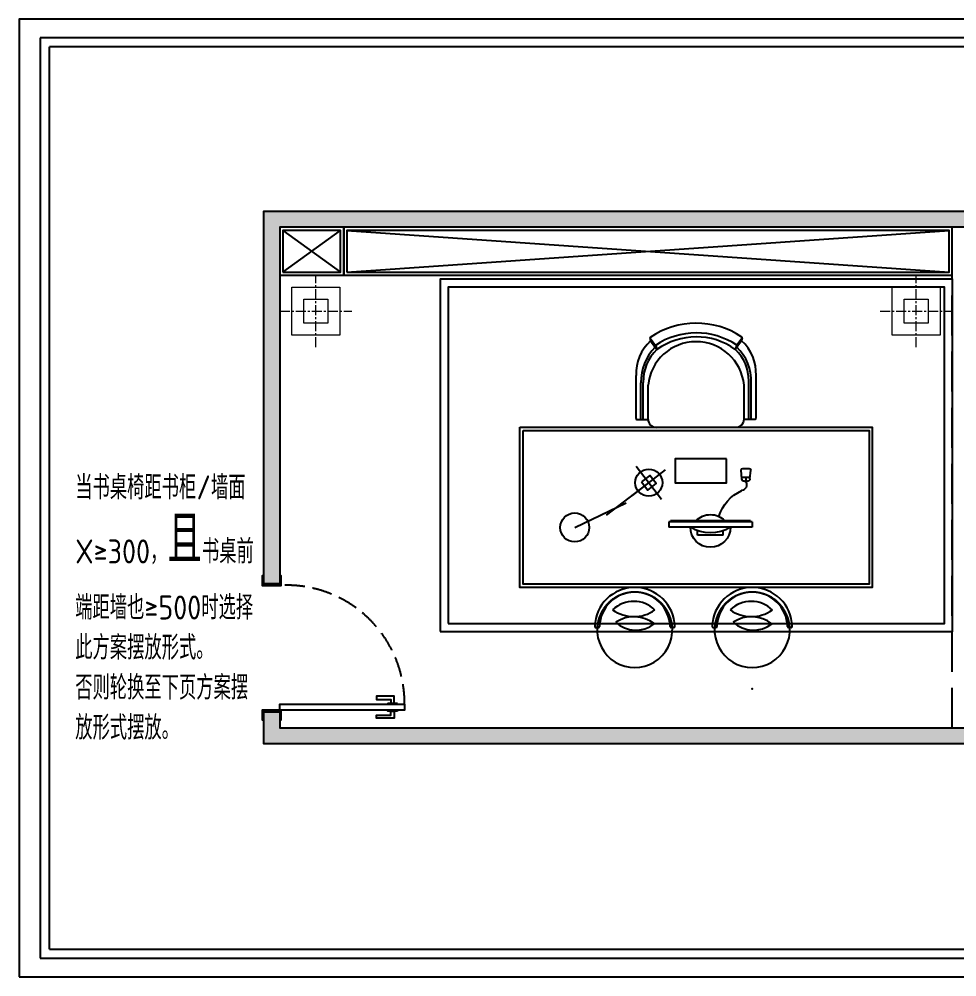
# Model space of a CAD drawing. Extents: x 422240 to 534325, y -8262 to 172635.
# Drawn here: x 462677 to 468532, y 84255 to 90236 of the extents above; entities that cross this region are included whole.
import ezdxf

# ---------------------------------------------------------------- set-up
doc = ezdxf.new("R2010")
doc.units = 0
doc.header["$LTSCALE"] = 1000
doc.header["$MEASUREMENT"] = 0
for name, pattern in [('CENTER-1', [10, 6.25, -1.25, 1.25, -1.25]), ('DASH', [0.35, 0.25, -0.1]), ('HIDDEN', [9.525, 6.35, -3.175])]:
    doc.linetypes.add(name, pattern=pattern)
for name, color, linetype in [('PM-家具', 146, 'Continuous'), ('WALL', 255, 'Continuous'), ('wipess', 8, 'Continuous'), ('活动家具', 7, 'Continuous')]:
    doc.layers.add(name, color=color, linetype=linetype)
doc.styles.get("Standard").update_dxf_attribs({"font": 'gbenor.shx', "bigfont": 'gbcbig.shx'})

# ---------------------------------------------------------------- blocks, each defined once
blk = doc.blocks.new('书房摆放方案图框')
at = {"color": 251}
for p, q in [((25027, 17757), (372, 17757)), ((372, 17757), (372, 493)), ((372, 493), (25027, 493))]:
    blk.add_line(p, q, dxfattribs=at)
for p, q in [((24853, 17583), (546, 17583)), ((546, 667), (546, 17583)), ((546, 667), (24853, 667))]:
    blk.add_line(p, q)
blk.add_lwpolyline([(-25, 145), (25375, 145), (25375, 18105), (-25, 18105)], close=True)
blk = doc.blocks.new('door-swing-single1')
at = {"color": 0, "linetype": 'ByBlock'}
for points in [[(10, -10), (10, 110), (-50, 110), (-50, 100), (0, 100)], [(0, 0), (0, 100)], [(0, 0), (-50, 0), (-50, -10), (10, -10)], [(10, 0), (48, 0), (48, -780), (10, -780), (10, -10)]]:
    blk.add_lwpolyline(points, dxfattribs=at)
for points in [[(800, 0), (800, 100), (850, 100), (850, 110), (790, 110), (790, -10), (850, -10), (850, 0)], [(5, -715), (-40, -715), (-40, -605), (-20, -605), (-20, -695), (5, -695)], [(53, -715), (98, -715), (98, -605), (78, -605), (78, -695), (53, -695)], [(5, -735), (5, -675), (10, -675), (10, -735)], [(53, -735), (53, -675), (48, -675), (48, -735)]]:
    blk.add_lwpolyline(points, close=True, dxfattribs=at)
at = {"color": 250, "linetype": 'DASH', "ltscale": 0.5}
blk.add_arc((53.8, -42.6), 737.4, 269.54749, 3.31294, dxfattribs=at)
blk = doc.blocks.new('A$C0C407320')
blk.add_wipeout([(-244.3, -90.3), (-264, -110), (-284.9, -136.2), (-301, -162.2), (-321.6, -210.1), (-330.9, -249), (-334.6, -293.5), (-334.5, -575), (-333, -578.5), (-329.5, -580), (-259.4, -580), (-257.4, -594), (-244.8, -615.4), (-231.9, -624.6), (-209.4, -630), (289.4, -629.2), (309.8, -624.9), (327.5, -611.6), (335.3, -599.2), (338, -591.2), (339.4, -579.2), (409.3, -579.2), (412.9, -577.7), (414.3, -574.2), (414.8, -293), (411.6, -250.7), (401.4, -208.2), (387.4, -173.3), (363.5, -133.1), (342.7, -107.5), (330.2, -94.8), (324.5, -89.5), (328.6, -69.4), (327.9, -67.5), (326.6, -66.1), (299.3, -46.1), (255.6, -20.7), (224.7, -7), (191.1, 4.5), (142.8, 15.4), (120.7, 18.4), (94.7, 20.2), (1.4, 19.6), (-48.2, 16.5), (-107.1, 4.4), (-173.1, -21.1), (-206.7, -39.8), (-231.4, -56.5), (-244.3, -66.3), (-246.9, -68.4), (-248.2, -71.5), (-247.7, -73.5), (-246.8, -77.7)]).dxf.layer = 'wipess'
at = {"color": 0}
for p, q in [((-247.7, -73.5), (-244.3, -90.3)), ((-247.4, -73.9), (-213.9, -118.6)), ((-244.3, -90.3), (-204.1, -144.7)), ((-213.9, -118.6), (-203.4, -143.7)), ((294.1, -117.8), (284.1, -141.6)), ((324.5, -89.4), (284.5, -143.5)), ((327.6, -73.1), (294.1, -117.8)), ((327.9, -72.7), (324.5, -89.4)), ((-334.5, -575), (-334.3, -306.3)), ((-289.6, -580), (-289.4, -349.6)), ((369.4, -579.2), (369.6, -339.8)), ((414.3, -574.2), (414.5, -305.4)), ((-259.4, -580), (-259.2, -367.4)), ((339.4, -579.2), (339.6, -366.6)), ((-329.5, -580), (-259.4, -580)), ((339.4, -579.2), (409.3, -579.2)), ((-209.4, -630), (289.4, -629.2))]:
    blk.add_line(p, q, dxfattribs=at)
at = {"color": 252}
for p, q in [((-304.7, -580), (-304.4, -351.7)), ((384.7, -579.2), (385, -350.8))]:
    blk.add_line(p, q, dxfattribs=at)
at = {"color": 0}
for centre, radius, start, end in [((41.6, -494.7), 514.7, 56.37969, 124.09103), ((-60.7, -293.5), 273.9, 132.07905, 182.66395), ((40.2, -395.8), 300.8, 5.56925, 174.59047), ((-244.1, -71.5), 4.14, 133.12278, 216.30489), ((140.9, -292.7), 273.9, 357.33605, 47.92095), ((323.6, -70.1), 5, 323.14068, 52.97161), ((-24.2, -339.9), 265.4, 132.65772, 182.10225), ((-207.8, -141.4), 5, 319.42232, 333.3582), ((289.1, -141.6), 5, 180, 220.57768), ((105.2, -338.4), 264.4, 359.69807, 47.06986), ((-329.5, -575), 5, 180, 270), ((-209.4, -580), 50, 180.0107, 270), ((289.4, -579.2), 50, 270, 359.9893), ((409.3, -574.2), 5, 270, 0)]:
    blk.add_arc(centre, radius, start, end, dxfattribs=at)
at = {"color": 252}
for centre, radius, start, end in [((41.5, -493.6), 453.6, 56.09265, 124.24089), ((41.1, -482.9), 417.8, 54.38427, 125.93574), ((0.9, -345.8), 305.4, 135.00352, 181.10524), ((79.7, -344.9), 305.4, 358.89476, 45.06655)]:
    blk.add_arc(centre, radius, start, end, dxfattribs=at)
blk = doc.blocks.new('电脑组合')
at = {"layer": 'PM-家具', "color": 251}
for p, q in [((-23371.3, 55179.3), (-23531.3, 55179.3)), ((-23531.3, 55179.3), (-23531.3, 55150.6)), ((-23371.3, 55179.3), (-23371.3, 55150.6)), ((-23711.3, 55095.1), (-23711.3, 55129.3)), ((-23191.3, 55129.3), (-23711.3, 55129.3)), ((-23191.3, 55095.1), (-23711.3, 55095.1)), ((-23701.3, 55088.1), (-23701.3, 55095.1)), ((-23201.3, 55088.1), (-23701.3, 55088.1)), ((-23201.3, 55088.1), (-23201.3, 55095.1)), ((-23191.3, 55095.1), (-23191.3, 55129.3)), ((-23232, 54841.9), (-23232, 54846.9)), ((-23232, 54846.9), (-23227, 54846.9)), ((-23232, 54841.9), (-23232, 54846.9)), ((-23232, 54846.9), (-23227, 54846.9)), ((-23227, 54841.9), (-23227, 54846.9)), ((-23227, 54841.9), (-23227, 54846.9)), ((-23254.5, 54826.9), (-23259.5, 54771.9)), ((-23254.5, 54826.9), (-23259.5, 54771.9)), ((-23255.4, 54816.9), (-23203.6, 54816.9)), ((-23255.4, 54816.9), (-23203.6, 54816.9)), ((-23239.5, 54841.9), (-23219.5, 54841.9)), ((-23239.5, 54841.9), (-23219.5, 54841.9)), ((-23229.5, 54816.9), (-23229.5, 54841.9)), ((-23229.5, 54816.9), (-23229.5, 54841.9)), ((-23204.5, 54826.9), (-23199.5, 54771.9)), ((-23204.5, 54826.9), (-23199.5, 54771.9)), ((-23249.5, 54761.9), (-23209.5, 54761.9)), ((-23249.5, 54761.9), (-23209.5, 54761.9))]:
    blk.add_line(p, q, dxfattribs=at)
blk.add_lwpolyline([(-23350.5, 54701.6), (-23670.5, 54701.6), (-23670.5, 54851.6), (-23350.5, 54851.6)], close=True, dxfattribs=at)
for centre, radius, start, end in [((-23451.3, 55129.3), 125, 360, 180), ((-23451.3, 54923.6), 240.7, 58.71551, 121.28449), ((-23451.3, 55175.1), 125, 224.10696, 315.89304), ((-23150, 55138.2), 260.3, 197.08535, 245.94022), ((-23150, 55138.2), 260.3, 197.08535, 245.94022), ((-23262, 54864.2), 36.8, 331.98473, 80.90059), ((-23262, 54864.2), 36.8, 331.98473, 80.90059), ((-23239.5, 54826.9), 15, 90, 180), ((-23239.5, 54826.9), 15, 90, 180), ((-23219.5, 54826.9), 15, 0, 90), ((-23219.5, 54826.9), 15, 0, 90), ((-23249.5, 54771.9), 10, 180, 270), ((-23249.5, 54771.9), 10, 180, 270), ((-23209.5, 54771.9), 10, 270, 0), ((-23209.5, 54771.9), 10, 270, 0)]:
    blk.add_arc(centre, radius, start, end, dxfattribs=at)
blk = doc.blocks.new('desklamp')
at = {"color": 251}
for p, q in [((-1924464.2, -2101437.3), (-1924464.2, -2101792.9)), ((-1924481.4, -2101650.3), (-1924407.5, -2101998.1)), ((-1924385.3, -2102102.4), (-1924439.4, -2101848.1)), ((-1924285.2, -2101948.2), (-1924539.5, -2102002.3))]:
    blk.add_line(p, q, dxfattribs=at)
blk.add_lwpolyline([(-1924387.3, -2101936.7), (-1924450.9, -2101950.2), (-1924437.4, -2102013.8), (-1924373.8, -2102000.3)], close=True, dxfattribs=at)
for centre, radius in [((-1924464.2, -2101437.3), 90.3), ((-1924412.3, -2101975.2), 84.7)]:
    blk.add_circle(centre, radius, dxfattribs=at)
blk = doc.blocks.new('2200书桌')
at = {"layer": 'PM-家具'}
blk.add_lwpolyline([(475451.3, 105118.3), (477651.3, 105118.3), (477651.3, 106118.3), (475451.3, 106118.3)], close=True, dxfattribs=at)
at = {"layer": 'PM-家具', "color": 251}
blk.add_lwpolyline([(475471.3, 105138.3), (477631.3, 105138.3), (477631.3, 106098.3), (475471.3, 106098.3)], close=True, dxfattribs=at)
at = {"layer": 'PM-家具', "color": 251, "xscale": -0.9999999999999999, "rotation": 64.36996794135159}
blk.add_blockref('desklamp', (-2251317.9, -720370.1, 0), dxfattribs=at)
at = {"layer": 'PM-家具', "color": 251}
blk.add_blockref('电脑组合', (500092.2, 50613.4), dxfattribs=at)
blk = doc.blocks.new('A$C11BF3517')
for p, q in [((-387, 201), (-357, 201)), ((443, 201), (413, 201))]:
    blk.add_line(p, q)
for centre, radius, start, end in [((28, 201), 425, 1.3808, 178.6192), ((-387, 211), 10, 178.6192, 270), ((443, 211), 10, 270, 1.3808), ((28, 176), 400, 176.4167, 3.5833)]:
    blk.add_arc(centre, radius, start, end)
at = {"color": 252, "linetype": 'HIDDEN', "ltscale": 10}
blk.add_arc((28, 176), 400, 3.5833, 176.4167, dxfattribs=at)
at = {"color": 252}
for centre, radius, start, end in [((28, 201), 375, 1.6142, 178.3858), ((17, 155), 323, 45.6525, 133.824), ((19, 706), 390, 234.5023, 304.9742), ((19, -31), 346, 51.1088, 123.9276), ((-358, 213), 11.7, 278.0903, 355.0711), ((41, 493), 321, 227.6454, 307.3911), ((415, 213), 11.7, 184.9289, 261.9097)]:
    blk.add_arc(centre, radius, start, end, dxfattribs=at)
blk = doc.blocks.new('A$C091E4B7F')
blk.add_wipeout([(-225, 55.7), (-225, -244.3), (75, -244.3), (75, 55.7)]).dxf.layer = 'wipess'
at = {"color": 251, "linetype": 'CENTER-1', "lineweight": 5, "ltscale": 0.01}
for p, q in [((-75, -319.3), (-75, 130.7)), ((-300, -94.3), (150, -94.3))]:
    blk.add_line(p, q, dxfattribs=at)
at = {"linetype": 'Continuous', "lineweight": 9}
blk.add_lwpolyline([(-225, 55.7), (75, 55.7), (75, -244.3), (-225, -244.3)], close=True, dxfattribs=at)
at = {"color": 251, "linetype": 'Continuous', "lineweight": 9}
blk.add_lwpolyline([(-150, -19.3), (0, -19.3), (0, -169.3), (-150, -169.3)], close=True, dxfattribs=at)

msp = doc.modelspace()

# ---------------------------------------------------------------- linework, layer by layer
msp.add_point((467254, 86054.5))
at = {"layer": 'PM-家具', "color": 251}
for p, q in [((464323.3, 88917.1), (464683.3, 88657.1)), ((464323.3, 88657.1), (464683.3, 88917.1)), ((464723.3, 88657.1), (468483.3, 88917.1)), ((464723.3, 88917.1), (468483.3, 88657.1))]:
    msp.add_line(p, q, dxfattribs=at)
at = {"layer": 'PM-家具'}
msp.add_line((464303.3, 86709.9), (464203.3, 86709.9), dxfattribs=at)
for points in [[(464303.3, 88637.1), (464703.3, 88637.1), (464703.3, 88937.1), (464303.3, 88937.1)], [(464703.3, 88637.1), (468503.3, 88637.1), (468503.3, 88937.1), (464703.3, 88937.1)]]:
    msp.add_lwpolyline(points, close=True, dxfattribs=at)
at = {"layer": 'PM-家具', "color": 251}
for points in [[(464323.3, 88657.1), (464683.3, 88657.1), (464683.3, 88917.1), (464323.3, 88917.1)], [(464723.3, 88657.1), (468483.3, 88657.1), (468483.3, 88917.1), (464723.3, 88917.1)]]:
    msp.add_lwpolyline(points, close=True, dxfattribs=at)
at = {"layer": 'WALL', "color": 251, "linetype": 'DASH'}
msp.add_line((468503.3, 85809.9), (468503.3, 88937.1), dxfattribs=at)

# ---------------------------------------------------------------- block references
at = {"layer": 'PM-家具'}
msp.add_blockref('A$C0C407320', (466863.3, 88317), dxfattribs=at)
at = {"layer": 'PM-家具', "rotation": 90.00000000000001}
msp.add_blockref('door-swing-single1', (464303.3, 85909.9), dxfattribs=at)
at = {"layer": 'PM-家具', "xscale": 0.5878435872563194, "yscale": 0.5878435872563194, "zscale": 0.5878435872563194}
for p in [(466504, 86319.3), (467237.4, 86319.3)]:
    msp.add_blockref('A$C11BF3517', p, dxfattribs=at)

# ---------------------------------------------------------------- texts
at = {"insert": (463026.5, 87387.1), "char_height": 150, "attachment_point": 1}
msp.add_mtext_dynamic_manual_height_columns('\\pt450;当书桌椅距书柜/墙面X≥300，{\\H2x;且}书桌前端距墙也≥500时选择此方案摆放形式。\\P否则轮换至下页方案摆放形式摆放。', width=1139.693, gutter_width=1750, heights=[0], dxfattribs=at)

# ---------------------------------------------------------------- next in the draw order: hatches: boundary and pattern name
at = {"layer": '活动家具'}
h = msp.add_hatch(dxfattribs=at)
h.set_pattern_fill('钢筋混凝土', color=251, scale=10, angle=180)
h.set_pattern_definition([(225, (452069.068, 99288.265), (17.67767, -17.67767), []), (230, (452069.07, 99288.265), (-71.72602, 6.27521), [7.5, -82.5]), (175, (452069.07, 99288.265), (13.87513, -75.21921), [6, -66]), (280.4514, (452063.09, 99288.79), (-57.85094, -68.94395), [6.37402, -70.1142]), (226.1842, (452069.07, 99268.265), (-106.7241, 16.5519), [11.25, -123.75]), (276.6356, (452060.17, 99269.64), (-93.46627, -97.4118), [9.56103, -105.1713]), (171.1842, (452069.07, 99268.26), (-93.4662, -97.41186), [9, -99]), (201, (452059.07, 99273.265), (-59.6907, 40.26189), [7.5, -82.5]), (146, (452059.07, 99273.265), (-24.33153, -72.515), [6, -66]), (251.4514, (452054.09, 99276.62), (-84.02226, -32.25305), [6.37402, -70.1142]), (217.5, (452069.068, 99288.265), (-1.215986, -33.289385), [0, -65.2, 0, -67, 0, -66.25]), (187.5, (452069.068, 99288.265), (-26.306954, -39.44117), [0, -38.2, 0, -63.7, 0, -25.25]), (147.5, (452091.368, 99288.265), (-53.382244, 2.255487), [0, -25, 0, -78, 0, -103.5]), (137.5, (452101.368, 99288.265), (-58.31862, -10.0105), [0, -32.5, 0, -51.8, 0, -73.5])])
h.paths.add_polyline_path([(468703.3, 85809.9), (464303.3, 85809.9), (464303.3, 85909.9), (464203.3, 85909.9), (464203.3, 85709.9), (468803.3, 85709.9), (468803.3, 89037.1), (464203.3, 89037.1), (464203.3, 86709.9), (464303.3, 86709.9), (464303.3, 88937.1), (468703.3, 88937.1)])

# ---------------------------------------------------------------- next in the draw order: linework, layer by layer
at = {"layer": 'PM-家具'}
msp.add_lwpolyline([(465305, 86412.3), (468505, 86412.3), (468505, 88612.3), (465305, 88612.3)], close=True, dxfattribs=at)
at = {"layer": 'PM-家具', "color": 251}
msp.add_lwpolyline([(465355, 86462.3), (468455, 86462.3), (468455, 88562.3), (465355, 88562.3)], close=True, dxfattribs=at)
at = {"layer": 'WALL'}
msp.add_lwpolyline([(464203.3, 86709.9), (464203.3, 89037.1), (468803.3, 89037.1), (468803.3, 85709.9), (464203.3, 85709.9), (464203.3, 85909.9), (464303.3, 85909.9), (464303.3, 85809.9), (468703.3, 85809.9), (468703.3, 88937.1), (464303.3, 88937.1), (464303.3, 86709.9)], dxfattribs=at)

# ---------------------------------------------------------------- next in the draw order: block references
at = {"xscale": 0.3330153595476334, "yscale": 0.3330153595476334, "zscale": 0.3330153595476334}
msp.add_blockref('书房摆放方案图框', (462684.8, 84207), dxfattribs=at)
at = {"layer": 'PM-家具', "xscale": -1, "rotation": 180}
msp.add_blockref('2200书桌', (-9648, 192805.7), dxfattribs=at)

# ---------------------------------------------------------------- next in the draw order: block references
at = {"layer": 'PM-家具'}
for p in [(464603.3, 88506.4), (468353.3, 88506.4)]:
    msp.add_blockref('A$C091E4B7F', p, dxfattribs=at)

doc.saveas('drawing.dxf')
